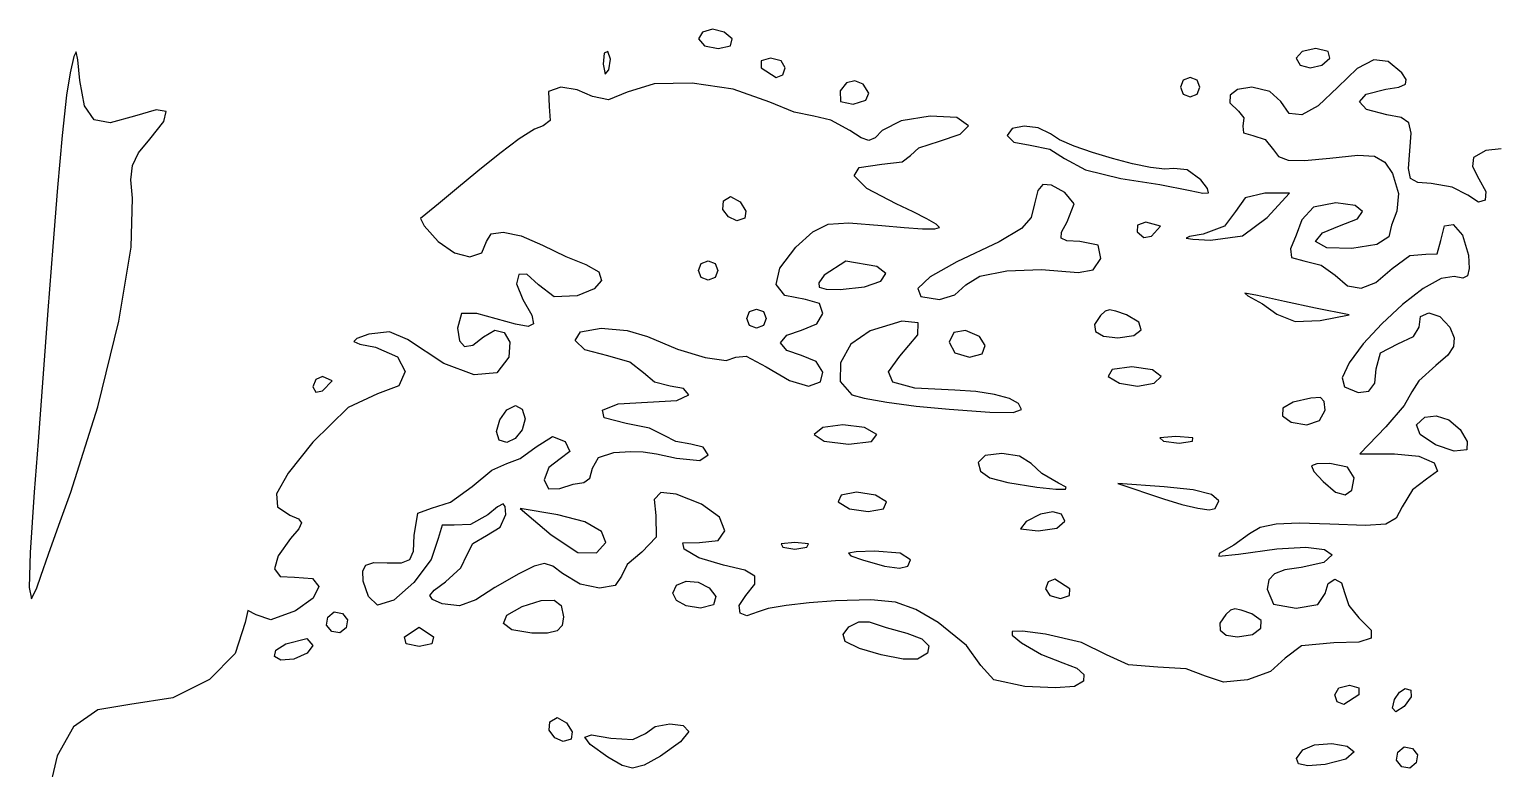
# Model space of a CAD drawing. Extents: x 0 to 5.9, y 0 to 4.72.
# Drawn here: x 2.23 to 4.34, y 3.283 to 4.347 of the extents above; entities that cross this region are included whole.
import ezdxf

# ---------------------------------------------------------------- set-up
doc = ezdxf.new("R2010")
doc.units = 0
doc.layers.get('0').update_dxf_attribs({"linetype": 'CONTINUOUS'})

msp = doc.modelspace()

# ---------------------------------------------------------------- linework, layer by layer
at = {"color": 0}
for p, q in [((3.2146, 4.3472), (3.2003, 4.3431)), ((3.2312, 4.3431), (3.2146, 4.3472)), ((3.2003, 4.3431), (3.1944, 4.3333)), ((3.1944, 4.3333), (3.2029, 4.3236)), ((3.2431, 4.3333), (3.2312, 4.3431)), ((3.2403, 4.3236), (3.2431, 4.3333)), ((2.2945, 4.308), (2.2889, 4.2847)), ((2.2979, 4.3146), (2.2945, 4.308)), ((2.3003, 4.3035), (2.2979, 4.3146)), ((3.0585, 4.3131), (3.057, 4.2972)), ((3.0639, 4.3153), (3.0585, 4.3131)), ((3.0676, 4.304), (3.0639, 4.3153)), ((3.2029, 4.3236), (3.2229, 4.3194)), ((3.2229, 4.3194), (3.2403, 4.3236)), ((3.2979, 4.3056), (3.2848, 4.3017)), ((3.3134, 4.3017), (3.2979, 4.3056)), ((4.064, 4.3153), (4.0556, 4.3056)), ((4.0556, 4.3056), (4.0614, 4.2958)), ((4.084, 4.3194), (4.064, 4.3153)), ((4.1015, 4.3153), (4.084, 4.3194)), ((4.0923, 4.2958), (4.1042, 4.3056)), ((4.1042, 4.3056), (4.1015, 4.3153)), ((2.2889, 4.2847), (2.2839, 4.2522)), ((2.3031, 4.2736), (2.3003, 4.3035)), ((3.057, 4.2972), (3.0598, 4.2826)), ((3.0598, 4.2826), (3.0653, 4.2889)), ((3.0653, 4.2889), (3.0676, 4.304)), ((3.2848, 4.3017), (3.2847, 4.2917)), ((3.2847, 4.2917), (3.3063, 4.2778)), ((3.3194, 4.2917), (3.3134, 4.3017)), ((3.3158, 4.2816), (3.3194, 4.2917)), ((4.0614, 4.2958), (4.0757, 4.2917)), ((4.0757, 4.2917), (4.0923, 4.2958)), ((4.1435, 4.2908), (4.1156, 4.2639)), ((4.1673, 4.3031), (4.1435, 4.2908)), ((4.1882, 4.3009), (4.1673, 4.3031)), ((4.2076, 4.2847), (4.1882, 4.3009)), ((4.214, 4.2748), (4.2076, 4.2847)), ((2.3097, 4.2368), (2.3031, 4.2736)), ((2.9958, 4.2639), (2.9781, 4.2578)), ((3.0196, 4.2601), (2.9958, 4.2639)), ((3.1304, 4.2688), (3.0917, 4.2567)), ((3.1851, 4.2699), (3.1304, 4.2688)), ((3.2444, 4.2608), (3.1851, 4.2699)), ((3.3063, 4.2778), (3.3158, 4.2816)), ((3.4074, 4.27), (3.3984, 4.2584)), ((3.4196, 4.2732), (3.4074, 4.27)), ((3.4316, 4.2683), (3.4196, 4.2732)), ((3.44, 4.2555), (3.4316, 4.2683)), ((3.8927, 4.274), (3.8889, 4.2639)), ((3.8889, 4.2639), (3.8927, 4.2538)), ((3.9028, 4.2778), (3.8927, 4.274)), ((3.9128, 4.274), (3.9028, 4.2778)), ((3.9167, 4.2639), (3.9128, 4.274)), ((3.9128, 4.2538), (3.9167, 4.2639)), ((3.9916, 4.2639), (3.9711, 4.2607)), ((4.0175, 4.2577), (3.9916, 4.2639)), ((4.1156, 4.2639), (4.0873, 4.2368)), ((4.1847, 4.2609), (4.2036, 4.2639)), ((4.2036, 4.2639), (4.2131, 4.2682)), ((4.2131, 4.2682), (4.214, 4.2748)), ((2.2839, 4.2522), (2.2775, 4.1943)), ((2.9781, 4.2578), (2.9792, 4.2361)), ((3.0417, 4.2507), (3.0196, 4.2601)), ((3.0646, 4.2456), (3.0417, 4.2507)), ((3.0917, 4.2567), (3.0646, 4.2456)), ((3.2972, 4.2424), (3.2444, 4.2608)), ((3.3324, 4.2281), (3.2972, 4.2424)), ((3.3984, 4.2584), (3.3991, 4.2433)), ((3.3991, 4.2433), (3.4174, 4.2396)), ((3.4174, 4.2396), (3.4353, 4.2451)), ((3.4353, 4.2451), (3.44, 4.2555)), ((3.8927, 4.2538), (3.9028, 4.25)), ((3.9028, 4.25), (3.9128, 4.2538)), ((3.9602, 4.2524), (3.9601, 4.2413)), ((3.9601, 4.2413), (3.9722, 4.2294)), ((3.9711, 4.2607), (3.9602, 4.2524)), ((4.0332, 4.2431), (4.0175, 4.2577)), ((4.0456, 4.2262), (4.0332, 4.2431)), ((4.147, 4.2426), (4.1562, 4.2536)), ((4.157, 4.2316), (4.147, 4.2426)), ((4.1562, 4.2536), (4.1847, 4.2609)), ((2.3235, 4.217), (2.3097, 4.2368)), ((2.3819, 4.2222), (2.3468, 4.2126)), ((2.4131, 4.2314), (2.3819, 4.2222)), ((2.4272, 4.2287), (2.4131, 4.2314)), ((2.4241, 4.2144), (2.4272, 4.2287)), ((2.9792, 4.2361), (2.9806, 4.216)), ((3.3604, 4.2222), (3.3324, 4.2281)), ((3.3851, 4.2163), (3.3604, 4.2222)), ((3.5284, 4.2222), (3.4866, 4.2156)), ((3.5666, 4.2201), (3.5284, 4.2222)), ((3.5833, 4.2083), (3.5666, 4.2201)), ((3.9722, 4.2294), (3.9802, 4.2196)), ((4.0639, 4.2242), (4.0456, 4.2262)), ((4.0873, 4.2368), (4.0639, 4.2242)), ((4.1861, 4.224), (4.157, 4.2316)), ((4.207, 4.2202), (4.1861, 4.224)), ((4.2179, 4.2127), (4.207, 4.2202)), ((2.3468, 4.2126), (2.3235, 4.217)), ((2.4036, 4.1889), (2.4241, 4.2144)), ((2.9582, 4.2032), (2.9362, 4.1893)), ((2.9708, 4.2083), (2.9582, 4.2032)), ((2.9806, 4.216), (2.9708, 4.2083)), ((3.4125, 4.2014), (3.3851, 4.2163)), ((3.4287, 4.1908), (3.4125, 4.2014)), ((3.4589, 4.2014), (3.4488, 4.1908)), ((3.4866, 4.2156), (3.4589, 4.2014)), ((3.5713, 4.1961), (3.5833, 4.2083)), ((3.6461, 4.2042), (3.6389, 4.1944)), ((3.6634, 4.2079), (3.6461, 4.2042)), ((3.684, 4.2054), (3.6634, 4.2079)), ((3.7014, 4.1965), (3.684, 4.2054)), ((3.9802, 4.2196), (3.9785, 4.2076)), ((3.9785, 4.2076), (3.9794, 4.1983)), ((4.2214, 4.1979), (4.2179, 4.2127)), ((2.2775, 4.1943), (2.2706, 4.1192)), ((2.3877, 4.1695), (2.4036, 4.1889)), ((2.9362, 4.1893), (2.908, 4.1685)), ((3.4397, 4.1873), (3.4287, 4.1908)), ((3.4488, 4.1908), (3.4397, 4.1873)), ((3.5119, 4.1766), (3.5417, 4.1861)), ((3.5417, 4.1861), (3.5713, 4.1961)), ((3.6389, 4.1944), (3.6488, 4.1847)), ((3.6488, 4.1847), (3.6722, 4.1806)), ((3.6722, 4.1806), (3.7004, 4.1748)), ((3.7145, 4.1883), (3.7014, 4.1965)), ((3.7356, 4.1791), (3.7145, 4.1883)), ((3.7619, 4.1699), (3.7356, 4.1791)), ((3.9794, 4.1983), (3.9931, 4.1944)), ((3.9931, 4.1944), (4.011, 4.1884)), ((4.011, 4.1884), (4.0229, 4.1736)), ((4.2195, 4.1722), (4.2214, 4.1979)), ((2.3789, 4.1512), (2.3877, 4.1695)), ((2.908, 4.1685), (2.8764, 4.1431)), ((3.488, 4.1564), (3.5, 4.1653)), ((3.5, 4.1653), (3.5119, 4.1766)), ((3.7004, 4.1748), (3.7215, 4.1611)), ((3.7215, 4.1611), (3.7519, 4.1448)), ((3.7908, 4.1611), (3.7619, 4.1699)), ((3.8196, 4.1537), (3.7908, 4.1611)), ((4.0229, 4.1736), (4.0299, 4.1639)), ((4.0299, 4.1639), (4.0439, 4.1589)), ((4.0439, 4.1589), (4.0677, 4.1584)), ((4.0677, 4.1584), (4.1042, 4.1618)), ((4.1042, 4.1618), (4.1443, 4.1658)), ((4.1443, 4.1658), (4.1686, 4.1644)), ((4.1686, 4.1644), (4.1833, 4.1561)), ((4.2174, 4.1467), (4.2195, 4.1722)), ((4.3111, 4.1625), (4.3095, 4.1495)), ((4.3287, 4.1725), (4.3111, 4.1625)), ((4.3508, 4.1752), (4.3287, 4.1725)), ((2.3763, 4.1305), (2.3789, 4.1512)), ((2.8764, 4.1431), (2.8457, 4.1175)), ((3.4189, 4.1362), (3.4259, 4.1484)), ((3.4369, 4.1181), (3.4189, 4.1362)), ((3.4259, 4.1484), (3.4583, 4.1528)), ((3.4583, 4.1528), (3.488, 4.1564)), ((3.7519, 4.1448), (3.8028, 4.1326)), ((3.8457, 4.1484), (3.8196, 4.1537)), ((3.8664, 4.1458), (3.8457, 4.1484)), ((3.8792, 4.1467), (3.8664, 4.1458)), ((3.8986, 4.1449), (3.8792, 4.1467)), ((3.9181, 4.1305), (3.8986, 4.1449)), ((4.1833, 4.1561), (4.1944, 4.1396)), ((4.1944, 4.1396), (4.203, 4.1109)), ((4.2204, 4.1325), (4.2174, 4.1467)), ((4.3095, 4.1495), (4.3187, 4.1319)), ((2.2706, 4.1192), (2.2639, 4.0347)), ((2.3789, 4.1042), (2.3763, 4.1305)), ((2.8457, 4.1175), (2.8199, 4.0961)), ((3.4792, 4.0957), (3.4369, 4.1181)), ((3.6832, 4.1152), (3.6787, 4.0958)), ((3.6907, 4.1239), (3.6832, 4.1152)), ((3.703, 4.1226), (3.6907, 4.1239)), ((3.7222, 4.112), (3.703, 4.1226)), ((3.8028, 4.1326), (3.8591, 4.1239)), ((3.8591, 4.1239), (3.9028, 4.1153)), ((3.9028, 4.1153), (3.9211, 4.1114)), ((3.9277, 4.1179), (3.9181, 4.1305)), ((3.9291, 4.1119), (3.9277, 4.1179)), ((4.2306, 4.1264), (4.2204, 4.1325)), ((4.25, 4.125), (4.2306, 4.1264)), ((4.2803, 4.1201), (4.25, 4.125)), ((4.3028, 4.1083), (4.2803, 4.1201)), ((4.3187, 4.1319), (4.3288, 4.1138)), ((2.3771, 4.0333), (2.3789, 4.1042)), ((2.8199, 4.0961), (2.8017, 4.0812)), ((3.2293, 4.0879), (3.2303, 4.1)), ((3.2303, 4.1), (3.2406, 4.1063)), ((3.2406, 4.1063), (3.2542, 4.0986)), ((3.2542, 4.0986), (3.2624, 4.0854)), ((3.5036, 4.0844), (3.4792, 4.0957)), ((3.6787, 4.0958), (3.6737, 4.076)), ((3.7358, 4.0958), (3.7222, 4.112)), ((3.7257, 4.0701), (3.7358, 4.0958)), ((3.9211, 4.1114), (3.9291, 4.1119)), ((3.9821, 4.1045), (3.968, 4.0847)), ((4.0104, 4.1111), (3.9821, 4.1045)), ((4.0458, 4.1111), (4.0104, 4.1111)), ((4.0139, 4.0764), (4.0458, 4.1111)), ((4.1125, 4.0972), (4.0803, 4.0911)), ((4.1404, 4.0937), (4.1125, 4.0972)), ((4.151, 4.0851), (4.1404, 4.0937)), ((4.203, 4.1109), (4.2007, 4.0854)), ((4.3184, 4.0983), (4.3028, 4.1083)), ((4.3279, 4.1014), (4.3184, 4.0983)), ((4.3288, 4.1138), (4.3279, 4.1014)), ((2.8017, 4.0812), (2.7937, 4.075)), ((2.7937, 4.075), (2.7993, 4.064)), ((3.2374, 4.0771), (3.2293, 4.0879)), ((3.2496, 4.0716), (3.2374, 4.0771)), ((3.2611, 4.0751), (3.2496, 4.0716)), ((3.2624, 4.0854), (3.2611, 4.0751)), ((3.5234, 4.0743), (3.5036, 4.0844)), ((3.5368, 4.0664), (3.5234, 4.0743)), ((3.6737, 4.076), (3.6598, 4.0603)), ((3.968, 4.0847), (3.9521, 4.0639)), ((3.978, 4.0498), (4.0139, 4.0764)), ((4.0639, 4.0729), (4.0556, 4.0506)), ((4.0803, 4.0911), (4.0639, 4.0729)), ((4.1181, 4.0642), (4.1437, 4.0743)), ((4.1437, 4.0743), (4.151, 4.0851)), ((4.2007, 4.0854), (4.193, 4.0652)), ((2.7993, 4.064), (2.8194, 4.0417)), ((2.8889, 4.0417), (2.8954, 4.0525)), ((2.8954, 4.0525), (2.913, 4.0552)), ((2.913, 4.0552), (2.9387, 4.0498)), ((3.3348, 4.0333), (3.3591, 4.0556)), ((3.3591, 4.0556), (3.3812, 4.0665)), ((3.3812, 4.0665), (3.411, 4.0687)), ((3.411, 4.0687), (3.4583, 4.0646)), ((3.4583, 4.0646), (3.4907, 4.0616)), ((3.4907, 4.0616), (3.5171, 4.0601)), ((3.5171, 4.0601), (3.535, 4.0601)), ((3.535, 4.0601), (3.5417, 4.0618)), ((3.5417, 4.0618), (3.5368, 4.0664)), ((3.6598, 4.0603), (3.6274, 4.0414)), ((3.7168, 4.0463), (3.7174, 4.0549)), ((3.7174, 4.0549), (3.7257, 4.0701)), ((3.8268, 4.0653), (3.8264, 4.0556)), ((3.8264, 4.0556), (3.8358, 4.0476)), ((3.8389, 4.0694), (3.8268, 4.0653)), ((3.8599, 4.0639), (3.8389, 4.0694)), ((3.8472, 4.0493), (3.8599, 4.0639)), ((3.9216, 4.0521), (3.902, 4.0487)), ((3.9521, 4.0639), (3.9216, 4.0521)), ((4.0833, 4.0417), (4.0934, 4.054)), ((4.0934, 4.054), (4.1181, 4.0642)), ((4.193, 4.0652), (4.1891, 4.0486)), ((4.2639, 4.0431), (4.2693, 4.0644)), ((4.2693, 4.0644), (4.2817, 4.066)), ((4.2817, 4.066), (4.2951, 4.0509)), ((2.2639, 4.0347), (2.257, 3.9421)), ((2.3592, 3.927), (2.3771, 4.0333)), ((2.8194, 4.0417), (2.8426, 4.0253)), ((2.8821, 4.0253), (2.8889, 4.0417)), ((2.9387, 4.0498), (2.9695, 4.0365)), ((2.9695, 4.0365), (3.0033, 4.0201)), ((3.3114, 4.0033), (3.3348, 4.0333)), ((3.6274, 4.0414), (3.5667, 4.0124)), ((3.7252, 4.0425), (3.7168, 4.0463)), ((3.7438, 4.0417), (3.7252, 4.0425)), ((3.7702, 4.0363), (3.7438, 4.0417)), ((3.7743, 4.0174), (3.7702, 4.0363)), ((3.8358, 4.0476), (3.8472, 4.0493)), ((3.902, 4.0487), (3.8969, 4.0466)), ((3.8969, 4.0466), (3.9066, 4.0451)), ((3.9066, 4.0451), (3.932, 4.0437)), ((3.932, 4.0437), (3.978, 4.0498)), ((4.0556, 4.0506), (4.0472, 4.0312)), ((4.0472, 4.0312), (4.0488, 4.0187)), ((4.0996, 4.0327), (4.0833, 4.0417)), ((4.1356, 4.0316), (4.0996, 4.0327)), ((4.1719, 4.0374), (4.1356, 4.0316)), ((4.1891, 4.0486), (4.1719, 4.0374)), ((4.2587, 4.0239), (4.2639, 4.0431)), ((4.2951, 4.0509), (4.3037, 4.0222)), ((2.8426, 4.0253), (2.8651, 4.0198)), ((2.8651, 4.0198), (2.8821, 4.0253)), ((3.0033, 4.0201), (3.032, 4.0086)), ((3.1944, 4), (3.1982, 4.0101)), ((3.1982, 4.0101), (3.2083, 4.0139)), ((3.2083, 4.0139), (3.2184, 4.0101)), ((3.2184, 4.0101), (3.2222, 4)), ((3.4068, 4.0133), (3.3753, 3.9931)), ((3.4514, 4.0057), (3.4068, 4.0133)), ((3.5667, 4.0124), (3.528, 3.991)), ((3.7631, 4.0009), (3.7743, 4.0174)), ((4.0488, 4.0187), (4.0667, 4.0139)), ((4.0667, 4.0139), (4.0913, 4.0078)), ((4.1937, 4.0028), (4.2192, 4.0213)), ((4.2192, 4.0213), (4.2424, 4.0236)), ((4.2424, 4.0236), (4.2587, 4.0239)), ((4.3037, 4.0222), (4.305, 4.003)), ((2.9354, 3.994), (2.9322, 3.9809)), ((2.947, 3.9946), (2.9354, 3.994)), ((2.9636, 3.9792), (2.947, 3.9946)), ((3.032, 4.0086), (3.0508, 3.9981)), ((3.0508, 3.9981), (3.0546, 3.9856)), ((3.1982, 3.99), (3.1944, 4)), ((3.2083, 3.9861), (3.1982, 3.99)), ((3.2184, 3.99), (3.2083, 3.9861)), ((3.2222, 4), (3.2184, 3.99)), ((3.3061, 3.9796), (3.3114, 4.0033)), ((3.3753, 3.9931), (3.3679, 3.9823)), ((3.4642, 3.9954), (3.4514, 4.0057)), ((3.4569, 3.9846), (3.4642, 3.9954)), ((3.528, 3.991), (3.5105, 3.9739)), ((3.5797, 3.9792), (3.5997, 3.9916)), ((3.5997, 3.9916), (3.6386, 3.9993)), ((3.6386, 3.9993), (3.6885, 4.0015)), ((3.6885, 4.0015), (3.7416, 3.9972)), ((3.7416, 3.9972), (3.7631, 4.0009)), ((4.0913, 4.0078), (4.1116, 3.9931)), ((4.1116, 3.9931), (4.1296, 3.9779)), ((4.1705, 3.9827), (4.1937, 4.0028)), ((4.2645, 3.9884), (4.2385, 3.974)), ((4.2833, 3.9911), (4.2645, 3.9884)), ((4.2957, 3.9888), (4.2833, 3.9911)), ((4.3026, 3.9923), (4.2957, 3.9888)), ((4.305, 4.003), (4.3026, 3.9923)), ((2.9322, 3.9809), (2.9413, 3.9583)), ((2.9862, 3.9618), (2.9636, 3.9792)), ((3.0439, 3.9733), (3.0194, 3.9634)), ((3.0546, 3.9856), (3.0439, 3.9733)), ((3.3186, 3.964), (3.3061, 3.9796)), ((3.3679, 3.9823), (3.3684, 3.976)), ((3.3684, 3.976), (3.3782, 3.9731)), ((3.3782, 3.9731), (3.3986, 3.9725)), ((3.3986, 3.9725), (3.4337, 3.9762)), ((3.4337, 3.9762), (3.4569, 3.9846)), ((3.5105, 3.9739), (3.5148, 3.9625)), ((3.5636, 3.9647), (3.5797, 3.9792)), ((4, 3.9639), (3.9814, 3.9672)), ((3.9814, 3.9672), (3.9861, 3.9632)), ((4.1296, 3.9779), (4.1491, 3.9743)), ((4.1491, 3.9743), (4.1705, 3.9827)), ((4.2385, 3.974), (4.2088, 3.9511)), ((2.9413, 3.9583), (2.954, 3.9356)), ((3.0194, 3.9634), (2.9862, 3.9618)), ((3.3486, 3.9583), (3.3186, 3.964)), ((3.3685, 3.9522), (3.3486, 3.9583)), ((3.3736, 3.9382), (3.3685, 3.9522)), ((3.5148, 3.9625), (3.5417, 3.9583)), ((3.5417, 3.9583), (3.5636, 3.9647)), ((3.9861, 3.9632), (4.0069, 3.9517)), ((4.0388, 3.9552), (4, 3.9639)), ((4.0069, 3.9517), (4.0278, 3.9368)), ((4.0833, 3.9459), (4.0388, 3.9552)), ((4.1319, 3.9361), (4.0833, 3.9459)), ((4.2088, 3.9511), (4.1788, 3.9233)), ((2.257, 3.9421), (2.2498, 3.8447)), ((2.3288, 3.8035), (2.3592, 3.927)), ((2.8531, 3.938), (2.8472, 3.9167)), ((2.875, 3.9382), (2.8531, 3.938)), ((2.9028, 3.9305), (2.875, 3.9382)), ((2.9306, 3.9226), (2.9028, 3.9305)), ((2.954, 3.9356), (2.9567, 3.923)), ((3.2639, 3.9306), (3.2677, 3.9407)), ((3.2677, 3.9205), (3.2639, 3.9306)), ((3.2677, 3.9407), (3.2778, 3.9444)), ((3.2778, 3.9444), (3.2878, 3.9407)), ((3.2878, 3.9407), (3.2917, 3.9306)), ((3.2917, 3.9306), (3.2878, 3.9205)), ((3.3649, 3.9232), (3.3736, 3.9382)), ((3.4874, 3.9269), (3.4417, 3.9131)), ((3.5109, 3.9244), (3.4874, 3.9269)), ((3.7736, 3.9351), (3.7648, 3.9223)), ((3.7804, 3.9412), (3.7736, 3.9351)), ((3.7866, 3.9433), (3.7804, 3.9412)), ((3.7956, 3.9415), (3.7866, 3.9433)), ((3.8111, 3.9359), (3.7956, 3.9415)), ((3.8289, 3.9253), (3.8111, 3.9359)), ((3.8322, 3.9146), (3.8289, 3.9253)), ((4.0278, 3.9368), (4.0543, 3.9265)), ((4.0543, 3.9265), (4.0903, 3.9278)), ((4.0903, 3.9278), (4.1319, 3.9361)), ((4.2327, 3.9181), (4.2349, 3.9337)), ((4.2349, 3.9337), (4.2468, 3.9389)), ((4.2468, 3.9389), (4.2627, 3.9337)), ((4.2627, 3.9337), (4.2767, 3.9181)), ((2.7195, 3.9083), (2.7023, 3.9019)), ((2.7492, 3.9118), (2.7195, 3.9083)), ((2.775, 3.9007), (2.7492, 3.9118)), ((2.8472, 3.9167), (2.8498, 3.8986)), ((2.8692, 3.8922), (2.8847, 3.9042)), ((2.8847, 3.9042), (2.901, 3.9138)), ((2.901, 3.9138), (2.9146, 3.9105)), ((2.9146, 3.9105), (2.9223, 3.8968)), ((2.949, 3.9191), (2.9306, 3.9226)), ((2.9567, 3.923), (2.949, 3.9191)), ((3.0169, 3.8993), (3.0243, 3.9114)), ((3.0243, 3.9114), (3.0541, 3.9167)), ((3.0541, 3.9167), (3.0915, 3.9133)), ((3.0915, 3.9133), (3.1208, 3.9051)), ((3.1208, 3.9051), (3.1641, 3.8868)), ((3.2778, 3.9167), (3.2677, 3.9205)), ((3.2878, 3.9205), (3.2778, 3.9167)), ((3.3125, 3.8958), (3.3215, 3.9069)), ((3.3215, 3.9069), (3.343, 3.9141)), ((3.343, 3.9141), (3.3649, 3.9232)), ((3.4417, 3.9131), (3.414, 3.8937)), ((3.4847, 3.8764), (3.5105, 3.9071)), ((3.5105, 3.9071), (3.5109, 3.9244)), ((3.5621, 3.9108), (3.5556, 3.8965)), ((3.5791, 3.9135), (3.5621, 3.9108)), ((3.5994, 3.9047), (3.5791, 3.9135)), ((3.6076, 3.8918), (3.5994, 3.9047)), ((3.7648, 3.9223), (3.7664, 3.912)), ((3.7664, 3.912), (3.7779, 3.9053)), ((3.7779, 3.9053), (3.7986, 3.9028)), ((3.7986, 3.9028), (3.8217, 3.9061)), ((3.8217, 3.9061), (3.8322, 3.9146)), ((4.1788, 3.9233), (4.1519, 3.8941)), ((4.2021, 3.8944), (4.2248, 3.9049)), ((4.2248, 3.9049), (4.2327, 3.9181)), ((4.2767, 3.9181), (4.283, 3.9029)), ((2.7023, 3.9019), (2.6976, 3.8977)), ((2.6976, 3.8977), (2.7063, 3.894)), ((2.7063, 3.894), (2.7292, 3.8894)), ((2.7292, 3.8894), (2.7607, 3.8754)), ((2.8273, 3.8658), (2.775, 3.9007)), ((2.8498, 3.8986), (2.8574, 3.8904)), ((2.8574, 3.8904), (2.8692, 3.8922)), ((2.9223, 3.8968), (2.9211, 3.875)), ((3.0305, 3.8859), (3.0169, 3.8993)), ((3.0639, 3.8769), (3.0305, 3.8859)), ((3.1641, 3.8868), (3.2041, 3.8746)), ((3.3215, 3.8848), (3.3125, 3.8958)), ((3.343, 3.8776), (3.3215, 3.8848)), ((3.414, 3.8937), (3.3989, 3.867)), ((3.5556, 3.8965), (3.5639, 3.8812)), ((3.603, 3.8801), (3.6076, 3.8918)), ((4.1519, 3.8941), (4.1317, 3.8669)), ((4.1769, 3.8815), (4.2021, 3.8944)), ((4.2824, 3.8905), (4.2741, 3.8781)), ((4.283, 3.9029), (4.2824, 3.8905)), ((2.7607, 3.8754), (2.7719, 3.8543)), ((2.8713, 3.8495), (2.8273, 3.8658)), ((2.9211, 3.875), (2.9038, 3.8524)), ((3.0956, 3.8679), (3.0639, 3.8769)), ((3.1153, 3.8527), (3.0956, 3.8679)), ((3.2041, 3.8746), (3.2344, 3.8702)), ((3.2344, 3.8702), (3.2481, 3.875)), ((3.2481, 3.875), (3.263, 3.8765)), ((3.263, 3.8765), (3.2917, 3.8611)), ((3.3639, 3.8687), (3.343, 3.8776)), ((3.3735, 3.8536), (3.3639, 3.8687)), ((3.3989, 3.867), (3.3986, 3.8402)), ((3.4679, 3.8542), (3.4847, 3.8764)), ((3.5639, 3.8812), (3.5848, 3.875)), ((3.5848, 3.875), (3.603, 3.8801)), ((4.1317, 3.8669), (4.1216, 3.8452)), ((4.1707, 3.8584), (4.1769, 3.8815)), ((4.2569, 3.8632), (4.2323, 3.8408)), ((4.2741, 3.8781), (4.2569, 3.8632)), ((2.2498, 3.8447), (2.2429, 3.7538)), ((2.6429, 3.8431), (2.6389, 3.8326)), ((2.6528, 3.8472), (2.6429, 3.8431)), ((2.6667, 3.841), (2.6528, 3.8472)), ((2.6528, 3.8264), (2.6667, 3.841)), ((2.7719, 3.8543), (2.7624, 3.8339)), ((2.9038, 3.8524), (2.8713, 3.8495)), ((3.131, 3.839), (3.1153, 3.8527)), ((3.2917, 3.8611), (3.3255, 3.8417)), ((3.3255, 3.8417), (3.3527, 3.8333)), ((3.3703, 3.8396), (3.3735, 3.8536)), ((3.3986, 3.8402), (3.4152, 3.821)), ((3.4744, 3.8393), (3.4679, 3.8542)), ((3.7905, 3.8573), (3.7847, 3.8472)), ((3.7847, 3.8472), (3.8008, 3.8375)), ((3.8187, 3.8611), (3.7905, 3.8573)), ((3.8487, 3.8571), (3.8187, 3.8611)), ((3.8611, 3.8472), (3.8487, 3.8571)), ((3.8509, 3.8375), (3.8611, 3.8472)), ((4.1216, 3.8452), (4.125, 3.8324)), ((4.1691, 3.8376), (4.1707, 3.8584)), ((4.2323, 3.8408), (4.2222, 3.825)), ((2.6389, 3.8326), (2.6429, 3.8247)), ((2.6429, 3.8247), (2.6528, 3.8264)), ((2.7319, 3.8223), (2.6898, 3.8027)), ((2.7624, 3.8339), (2.7319, 3.8223)), ((3.1535, 3.8333), (3.131, 3.839)), ((3.1727, 3.8298), (3.1535, 3.8333)), ((3.1632, 3.8126), (3.1806, 3.8209)), ((3.1806, 3.8209), (3.1727, 3.8298)), ((3.3527, 3.8333), (3.3703, 3.8396)), ((3.4152, 3.821), (3.4332, 3.8159)), ((3.5059, 3.8307), (3.4744, 3.8393)), ((3.5639, 3.8274), (3.5059, 3.8307)), ((3.5938, 3.8256), (3.5639, 3.8274)), ((3.6211, 3.8214), (3.5938, 3.8256)), ((3.6427, 3.8154), (3.6211, 3.8214)), ((3.8008, 3.8375), (3.8271, 3.8333)), ((3.8271, 3.8333), (3.8509, 3.8375)), ((4.125, 3.8324), (4.145, 3.824)), ((4.145, 3.824), (4.16, 3.826)), ((4.16, 3.826), (4.1691, 3.8376)), ((4.2222, 3.825), (4.211, 3.8056)), ((2.2898, 3.6806), (2.3288, 3.8035)), ((2.6898, 3.8027), (2.6386, 3.7528)), ((2.9083, 3.7848), (2.9182, 3.7994)), ((2.9182, 3.7994), (2.9306, 3.8056)), ((2.9306, 3.8056), (2.9404, 3.8)), ((2.9404, 3.8), (2.9444, 3.7861)), ((3.0562, 3.7986), (3.0784, 3.8077)), ((3.0586, 3.7877), (3.0562, 3.7986)), ((3.0784, 3.8077), (3.1208, 3.8105)), ((3.1208, 3.8105), (3.1632, 3.8126)), ((3.4332, 3.8159), (3.4656, 3.8102)), ((3.4656, 3.8102), (3.5078, 3.8047)), ((3.5078, 3.8047), (3.5556, 3.8)), ((3.5556, 3.8), (3.6143, 3.7959)), ((3.6555, 3.8083), (3.6427, 3.8154)), ((3.6476, 3.7956), (3.6598, 3.7996)), ((3.6598, 3.7996), (3.6555, 3.8083)), ((4.0362, 3.8016), (4.0359, 3.7908)), ((4.0514, 3.8101), (4.0362, 3.8016)), ((4.0767, 3.8163), (4.0514, 3.8101)), ((4.0904, 3.817), (4.0767, 3.8163)), ((4.0892, 3.7841), (4.0972, 3.7986)), ((4.0961, 3.8114), (4.0904, 3.817)), ((4.0972, 3.7986), (4.0961, 3.8114)), ((4.211, 3.8056), (4.1847, 3.775)), ((2.9035, 3.7682), (2.9083, 3.7848)), ((2.9444, 3.7861), (2.9403, 3.7703)), ((3.0903, 3.7796), (3.0586, 3.7877)), ((3.1237, 3.7727), (3.0903, 3.7796)), ((3.4021, 3.7778), (3.3733, 3.7737)), ((3.4334, 3.7737), (3.4021, 3.7778)), ((3.6143, 3.7959), (3.6476, 3.7956)), ((4.0359, 3.7908), (4.0482, 3.7817)), ((4.0482, 3.7817), (4.0709, 3.7778)), ((4.0709, 3.7778), (4.0892, 3.7841)), ((4.2287, 3.7778), (4.2409, 3.7885)), ((4.2342, 3.7638), (4.2287, 3.7778)), ((4.2409, 3.7885), (4.2574, 3.7907)), ((4.2574, 3.7907), (4.2753, 3.7847)), ((4.2753, 3.7847), (4.2919, 3.7708)), ((2.907, 3.7555), (2.9035, 3.7682)), ((2.9303, 3.7579), (2.918, 3.7521)), ((2.9403, 3.7703), (2.9303, 3.7579)), ((2.9604, 3.7458), (2.984, 3.7609)), ((2.984, 3.7609), (3.0021, 3.7535)), ((3.1451, 3.7625), (3.1237, 3.7727)), ((3.1617, 3.7536), (3.1451, 3.7625)), ((3.3733, 3.7737), (3.3611, 3.7639)), ((3.3611, 3.7639), (3.3753, 3.754)), ((3.4514, 3.7639), (3.4334, 3.7737)), ((3.4437, 3.7539), (3.4514, 3.7639)), ((3.8819, 3.7611), (3.8592, 3.7591)), ((3.8592, 3.7591), (3.8646, 3.7542)), ((3.9066, 3.7591), (3.8819, 3.7611)), ((3.9062, 3.7542), (3.9066, 3.7591)), ((4.1847, 3.775), (4.1472, 3.7361)), ((4.2565, 3.749), (4.2342, 3.7638)), ((4.2919, 3.7708), (4.3019, 3.7538)), ((2.2429, 3.7538), (2.2374, 3.6806)), ((2.6386, 3.7528), (2.603, 3.7083)), ((2.918, 3.7521), (2.907, 3.7555)), ((2.9374, 3.7293), (2.9604, 3.7458)), ((3.0092, 3.7391), (2.9951, 3.7285)), ((3.0021, 3.7535), (3.0092, 3.7391)), ((3.0501, 3.7308), (3.0722, 3.7378)), ((3.0722, 3.7378), (3.0971, 3.7391)), ((3.0971, 3.7391), (3.1147, 3.7387)), ((3.1147, 3.7387), (3.1337, 3.7357)), ((3.1337, 3.7357), (3.1625, 3.7295)), ((3.1833, 3.75), (3.1617, 3.7536)), ((3.201, 3.7456), (3.1833, 3.75)), ((3.2083, 3.7347), (3.201, 3.7456)), ((3.3753, 3.754), (3.4104, 3.75)), ((3.4104, 3.75), (3.4437, 3.7539)), ((3.6313, 3.7364), (3.6076, 3.7335)), ((3.6571, 3.7326), (3.6313, 3.7364)), ((3.8646, 3.7542), (3.8869, 3.7513)), ((3.8869, 3.7513), (3.9062, 3.7542)), ((4.1472, 3.7361), (4.1972, 3.7361)), ((4.1972, 3.7361), (4.2324, 3.7324)), ((4.283, 3.7396), (4.2565, 3.749)), ((4.3014, 3.7416), (4.283, 3.7396)), ((4.3019, 3.7538), (4.3014, 3.7416)), ((2.8964, 3.7123), (2.9181, 3.7222)), ((2.9181, 3.7222), (2.9374, 3.7293)), ((2.9789, 3.716), (2.9722, 3.6986)), ((2.9951, 3.7285), (2.9789, 3.716)), ((3.0379, 3.7007), (3.0417, 3.7153)), ((3.0417, 3.7153), (3.0501, 3.7308)), ((3.1625, 3.7295), (3.1963, 3.7261)), ((3.1963, 3.7261), (3.2083, 3.7347)), ((3.6076, 3.7335), (3.5972, 3.7236)), ((3.5972, 3.7236), (3.6009, 3.7108)), ((3.6739, 3.7222), (3.6571, 3.7326)), ((3.6892, 3.7076), (3.6739, 3.7222)), ((4.0852, 3.7217), (4.0777, 3.7186)), ((4.0777, 3.7186), (4.0811, 3.7107)), ((4.1042, 3.7222), (4.0852, 3.7217)), ((4.1293, 3.7165), (4.1042, 3.7222)), ((4.1389, 3.7014), (4.1293, 3.7165)), ((4.2324, 3.7324), (4.2542, 3.723)), ((4.2542, 3.723), (4.259, 3.711)), ((2.603, 3.7083), (2.5864, 3.6785)), ((2.8681, 3.6889), (2.8964, 3.7123)), ((2.9722, 3.6986), (2.9781, 3.6855)), ((3.0138, 3.6921), (3.0292, 3.6944)), ((3.0292, 3.6944), (3.0379, 3.7007)), ((3.6009, 3.7108), (3.614, 3.7015)), ((3.614, 3.7015), (3.64, 3.6944)), ((3.64, 3.6944), (3.682, 3.6881)), ((3.7132, 3.6937), (3.6892, 3.7076)), ((3.7242, 3.6879), (3.7132, 3.6937)), ((3.8653, 3.6886), (3.7986, 3.693)), ((3.7986, 3.693), (3.8646, 3.6709)), ((4.0811, 3.7107), (4.0944, 3.6959)), ((4.0944, 3.6959), (4.1121, 3.6809)), ((4.1355, 3.6838), (4.1389, 3.7014)), ((4.2431, 3.6993), (4.2231, 3.6839)), ((4.259, 3.711), (4.2431, 3.6993)), ((2.2374, 3.6806), (2.2315, 3.5939)), ((2.2727, 3.6331), (2.2898, 3.6806)), ((2.5864, 3.6785), (2.5877, 3.6596)), ((2.8372, 3.6661), (2.8681, 3.6889)), ((2.9781, 3.6855), (2.9945, 3.6861)), ((2.9945, 3.6861), (3.0138, 3.6921)), ((3.1401, 3.68), (3.1307, 3.67)), ((3.1623, 3.6777), (3.1401, 3.68)), ((3.1986, 3.6633), (3.1623, 3.6777)), ((3.4, 3.6765), (3.3958, 3.6667)), ((3.4222, 3.6806), (3.4, 3.6765)), ((3.4493, 3.6765), (3.4222, 3.6806)), ((3.4653, 3.6667), (3.4493, 3.6765)), ((3.682, 3.6881), (3.7093, 3.6852)), ((3.7093, 3.6852), (3.7231, 3.6851)), ((3.7231, 3.6851), (3.7242, 3.6879)), ((3.9073, 3.6841), (3.8653, 3.6886)), ((3.9334, 3.6774), (3.9073, 3.6841)), ((3.9439, 3.6684), (3.9334, 3.6774)), ((4.1121, 3.6809), (4.1262, 3.6769)), ((4.1262, 3.6769), (4.1355, 3.6838)), ((4.2231, 3.6839), (4.2083, 3.6597)), ((2.5877, 3.6596), (2.6056, 3.6477)), ((2.7847, 3.6181), (2.79, 3.6504)), ((2.79, 3.6504), (2.8097, 3.6577)), ((2.8097, 3.6577), (2.8372, 3.6661)), ((2.9049, 3.6598), (2.8909, 3.6479)), ((2.9127, 3.6639), (2.9049, 3.6598)), ((2.916, 3.6601), (2.9127, 3.6639)), ((2.9167, 3.6486), (2.916, 3.6601)), ((2.9916, 3.6483), (2.9375, 3.657)), ((2.9375, 3.657), (2.9819, 3.6195)), ((3.1307, 3.67), (3.1329, 3.6473)), ((3.2244, 3.6446), (3.1986, 3.6633)), ((3.3958, 3.6667), (3.4118, 3.6568)), ((3.4118, 3.6568), (3.4389, 3.6528)), ((3.4389, 3.6528), (3.4611, 3.6568)), ((3.4611, 3.6568), (3.4653, 3.6667)), ((3.7049, 3.6524), (3.6871, 3.6489)), ((3.7174, 3.649), (3.7049, 3.6524)), ((3.8646, 3.6709), (3.8908, 3.6629)), ((3.8908, 3.6629), (3.9136, 3.6577)), ((3.9136, 3.6577), (3.9304, 3.6555)), ((3.9304, 3.6555), (3.9389, 3.657)), ((3.9389, 3.657), (3.9439, 3.6684)), ((4.2083, 3.6597), (4.1998, 3.6432)), ((2.2579, 3.5914), (2.2727, 3.6331)), ((2.6056, 3.6477), (2.6181, 3.6423)), ((2.6181, 3.6423), (2.6224, 3.6366)), ((2.6224, 3.6366), (2.6185, 3.628)), ((2.8249, 3.6331), (2.8194, 3.6139)), ((2.8423, 3.6334), (2.8249, 3.6331)), ((2.866, 3.6343), (2.8423, 3.6334)), ((2.8909, 3.6479), (2.866, 3.6343)), ((2.8889, 3.6181), (2.9085, 3.6305)), ((2.9085, 3.6305), (2.9167, 3.6486)), ((3.0308, 3.6382), (2.9916, 3.6483)), ((3.0547, 3.624), (3.0308, 3.6382)), ((3.1329, 3.6473), (3.1335, 3.6161)), ((3.2323, 3.6252), (3.2244, 3.6446)), ((3.6667, 3.6386), (3.6584, 3.6279)), ((3.6871, 3.6489), (3.6667, 3.6386)), ((3.7109, 3.6291), (3.7222, 3.6389)), ((3.7222, 3.6389), (3.7174, 3.649)), ((4.0038, 3.6296), (3.9882, 3.6208)), ((4.0269, 3.6347), (4.0038, 3.6296)), ((4.0597, 3.6363), (4.0269, 3.6347)), ((4.1042, 3.6347), (4.0597, 3.6363)), ((4.1553, 3.6325), (4.1042, 3.6347)), ((4.1846, 3.6347), (4.1553, 3.6325)), ((4.1998, 3.6432), (4.1846, 3.6347)), ((2.6065, 3.6139), (2.5885, 3.5892)), ((2.6185, 3.628), (2.6065, 3.6139)), ((2.7835, 3.5958), (2.7847, 3.6181)), ((2.8194, 3.6139), (2.809, 3.5838)), ((2.8693, 3.6067), (2.8889, 3.6181)), ((2.9819, 3.6195), (3.0206, 3.5938)), ((3.0472, 3.5934), (3.061, 3.6083)), ((3.061, 3.6083), (3.0547, 3.624)), ((3.1335, 3.6161), (3.1125, 3.5945)), ((3.172, 3.6078), (3.1959, 3.6084)), ((3.1959, 3.6084), (3.2227, 3.6111)), ((3.2227, 3.6111), (3.2323, 3.6252)), ((3.3333, 3.6084), (3.3137, 3.6063)), ((3.3529, 3.6063), (3.3333, 3.6084)), ((3.6584, 3.6279), (3.684, 3.625)), ((3.684, 3.625), (3.7109, 3.6291)), ((3.9882, 3.6208), (3.9659, 3.6045)), ((2.2315, 3.5939), (2.2301, 3.5433)), ((2.2468, 3.5599), (2.2579, 3.5914)), ((2.5885, 3.5892), (2.5836, 3.5705)), ((2.7784, 3.5837), (2.7835, 3.5958)), ((2.8517, 3.5716), (2.8611, 3.591)), ((2.8611, 3.591), (2.8693, 3.6067)), ((3.0206, 3.5938), (3.0472, 3.5934)), ((3.1125, 3.5945), (3.0916, 3.5768)), ((3.1737, 3.5986), (3.172, 3.6078)), ((3.195, 3.5863), (3.1737, 3.5986)), ((3.3137, 3.6063), (3.316, 3.6014)), ((3.316, 3.6014), (3.3333, 3.5985)), ((3.3333, 3.5985), (3.3507, 3.6014)), ((3.3507, 3.6014), (3.3529, 3.6063)), ((3.4216, 3.5948), (3.4106, 3.5928)), ((3.4106, 3.5928), (3.4139, 3.5892)), ((3.4139, 3.5892), (3.4306, 3.5833)), ((3.4479, 3.5958), (3.4216, 3.5948)), ((3.4849, 3.5928), (3.4479, 3.5958)), ((3.5, 3.5833), (3.4849, 3.5928)), ((3.9444, 3.5923), (3.9442, 3.5884)), ((3.9442, 3.5884), (3.9722, 3.5913)), ((3.9659, 3.6045), (3.9444, 3.5923)), ((3.9722, 3.5913), (4.0279, 3.599)), ((4.0279, 3.599), (4.0696, 3.6013)), ((4.0696, 3.6013), (4.0963, 3.5984)), ((4.1074, 3.5903), (4.0955, 3.5793)), ((4.0963, 3.5984), (4.1074, 3.5903)), ((2.5836, 3.5705), (2.5917, 3.5595)), ((2.7106, 3.5673), (2.7152, 3.5758)), ((2.7111, 3.5528), (2.7106, 3.5673)), ((2.7152, 3.5758), (2.7264, 3.5794)), ((2.7264, 3.5794), (2.7458, 3.5791)), ((2.7458, 3.5791), (2.7666, 3.5789)), ((2.7666, 3.5789), (2.7784, 3.5837)), ((2.809, 3.5838), (2.7844, 3.5506)), ((2.8299, 3.5514), (2.8517, 3.5716)), ((2.9575, 3.5743), (2.9354, 3.5632)), ((2.9724, 3.578), (2.9575, 3.5743)), ((2.9847, 3.5744), (2.9724, 3.578)), ((2.9986, 3.5635), (2.9847, 3.5744)), ((3.0916, 3.5768), (3.0833, 3.5597)), ((3.2306, 3.5758), (3.195, 3.5863)), ((3.2609, 3.5686), (3.2306, 3.5758)), ((3.2754, 3.5599), (3.2609, 3.5686)), ((3.4306, 3.5833), (3.4625, 3.5744)), ((3.4625, 3.5744), (3.484, 3.5713)), ((3.484, 3.5713), (3.4962, 3.5744)), ((3.4962, 3.5744), (3.5, 3.5833)), ((4.0391, 3.569), (4.0241, 3.5633)), ((4.0625, 3.5722), (4.0391, 3.569)), ((4.0955, 3.5793), (4.0625, 3.5722)), ((2.2411, 3.5431), (2.2468, 3.5599)), ((2.5917, 3.5595), (2.6125, 3.5581)), ((2.6125, 3.5581), (2.6384, 3.5566)), ((2.6384, 3.5566), (2.6473, 3.5451)), ((2.6473, 3.5451), (2.6392, 3.5281)), ((2.7188, 3.5304), (2.7111, 3.5528)), ((2.7844, 3.5506), (2.7554, 3.5251)), ((2.8133, 3.5397), (2.8299, 3.5514)), ((2.9354, 3.5632), (2.9008, 3.5433)), ((3.0241, 3.5484), (2.9986, 3.5635)), ((3.0519, 3.5425), (3.0241, 3.5484)), ((3.0742, 3.5462), (3.0519, 3.5425)), ((3.0833, 3.5597), (3.0742, 3.5462)), ((3.1573, 3.5353), (3.1625, 3.5466)), ((3.1625, 3.5466), (3.1764, 3.5526)), ((3.1764, 3.5526), (3.1937, 3.5511)), ((3.1937, 3.5511), (3.2098, 3.5432)), ((3.2625, 3.532), (3.2756, 3.5483)), ((3.2756, 3.5483), (3.2754, 3.5599)), ((3.698, 3.5518), (3.6944, 3.5417)), ((3.7076, 3.5556), (3.698, 3.5518)), ((3.7292, 3.5417), (3.7076, 3.5556)), ((4.0162, 3.5543), (4.0139, 3.541)), ((4.0241, 3.5633), (4.0162, 3.5543)), ((4.0972, 3.5347), (4.1014, 3.5493)), ((4.1014, 3.5493), (4.1111, 3.5556)), ((4.1111, 3.5556), (4.121, 3.55)), ((4.121, 3.55), (4.125, 3.5361)), ((2.2301, 3.5433), (2.2333, 3.5269)), ((2.2333, 3.5269), (2.2411, 3.5431)), ((2.6392, 3.5281), (2.6139, 3.5099)), ((2.7319, 3.5181), (2.7188, 3.5304)), ((2.7554, 3.5251), (2.7319, 3.5181)), ((2.8072, 3.5321), (2.8133, 3.5397)), ((2.8112, 3.5264), (2.8072, 3.5321)), ((2.825, 3.5201), (2.8112, 3.5264)), ((2.8736, 3.5257), (2.8502, 3.5172)), ((2.9008, 3.5433), (2.8736, 3.5257)), ((2.9403, 3.5159), (2.9678, 3.5245)), ((2.9678, 3.5245), (2.9863, 3.525)), ((2.9863, 3.525), (2.9967, 3.5174)), ((3.1628, 3.5247), (3.1573, 3.5353)), ((3.1768, 3.517), (3.1628, 3.5247)), ((3.2098, 3.5432), (3.2195, 3.5305)), ((3.2195, 3.5305), (3.2158, 3.5185)), ((3.253, 3.5174), (3.2625, 3.532)), ((3.3916, 3.5243), (3.354, 3.5216)), ((3.4425, 3.5257), (3.3916, 3.5243)), ((3.4783, 3.5223), (3.4425, 3.5257)), ((3.6944, 3.5417), (3.7005, 3.5317)), ((3.7005, 3.5317), (3.716, 3.5278)), ((3.716, 3.5278), (3.7291, 3.5317)), ((3.7291, 3.5317), (3.7292, 3.5417)), ((4.0139, 3.541), (4.0227, 3.5196)), ((4.0868, 3.5191), (4.0972, 3.5347)), ((4.125, 3.5361), (4.1312, 3.5174)), ((2.545, 3.5101), (2.5412, 3.4931)), ((2.557, 3.5042), (2.545, 3.5101)), ((2.5781, 3.4971), (2.557, 3.5042)), ((2.6139, 3.5099), (2.5781, 3.4971)), ((2.6604, 3.5007), (2.6695, 3.5082)), ((2.6695, 3.5082), (2.6813, 3.5062)), ((2.6813, 3.5062), (2.6887, 3.4971)), ((2.8502, 3.5172), (2.825, 3.5201)), ((2.9133, 3.4918), (2.918, 3.5036)), ((2.918, 3.5036), (2.9403, 3.5159)), ((2.9967, 3.5174), (3, 3.5014)), ((3.1972, 3.5139), (3.1768, 3.517)), ((3.2158, 3.5185), (3.1972, 3.5139)), ((3.2543, 3.5066), (3.253, 3.5174)), ((3.2642, 3.5027), (3.2543, 3.5066)), ((3.2805, 3.5084), (3.2642, 3.5027)), ((3.2949, 3.5131), (3.2805, 3.5084)), ((3.3205, 3.5176), (3.2949, 3.5131)), ((3.354, 3.5216), (3.3205, 3.5176)), ((3.5076, 3.512), (3.4783, 3.5223)), ((3.5396, 3.4931), (3.5076, 3.512)), ((3.9541, 3.5045), (3.9456, 3.4923)), ((3.961, 3.5106), (3.9541, 3.5045)), ((3.9672, 3.5128), (3.961, 3.5106)), ((3.9762, 3.511), (3.9672, 3.5128)), ((3.9916, 3.5053), (3.9762, 3.511)), ((4.0051, 3.4957), (3.9916, 3.5053)), ((4.0227, 3.5196), (4.0556, 3.5139)), ((4.0556, 3.5139), (4.0868, 3.5191)), ((4.1312, 3.5174), (4.1458, 3.4997)), ((2.5412, 3.4931), (2.5268, 3.4485)), ((2.6585, 3.489), (2.6604, 3.5007)), ((2.666, 3.4799), (2.6585, 3.489)), ((2.6868, 3.4854), (2.6776, 3.478)), ((2.6887, 3.4971), (2.6868, 3.4854)), ((2.7708, 3.4722), (2.7917, 3.4861)), ((2.7917, 3.4861), (2.8125, 3.4722)), ((2.9256, 3.4826), (2.9133, 3.4918)), ((2.9541, 3.4777), (2.9256, 3.4826)), ((2.9979, 3.4887), (2.9906, 3.481)), ((3, 3.5014), (2.9979, 3.4887)), ((3.4028, 3.4756), (3.4111, 3.4866)), ((3.4111, 3.4866), (3.4253, 3.4942)), ((3.4253, 3.4942), (3.4403, 3.4941)), ((3.4403, 3.4941), (3.4648, 3.486)), ((3.4648, 3.486), (3.4945, 3.4777)), ((3.5805, 3.46), (3.5396, 3.4931)), ((3.9456, 3.4923), (3.946, 3.482)), ((3.946, 3.482), (3.9546, 3.4749)), ((3.9926, 3.4759), (4.0047, 3.4848)), ((4.0047, 3.4848), (4.0051, 3.4957)), ((4.1458, 3.4997), (4.1634, 3.4819)), ((4.1634, 3.4819), (4.1636, 3.4704)), ((2.5853, 3.453), (2.6, 3.4623)), ((2.6, 3.4623), (2.6298, 3.47)), ((2.6298, 3.47), (2.6389, 3.4598)), ((2.6776, 3.478), (2.666, 3.4799)), ((2.7732, 3.4623), (2.7708, 3.4722)), ((2.7917, 3.4583), (2.7732, 3.4623)), ((2.8101, 3.4623), (2.7917, 3.4583)), ((2.8125, 3.4722), (2.8101, 3.4623)), ((2.9766, 3.4776), (2.9541, 3.4777)), ((2.9906, 3.481), (2.9766, 3.4776)), ((3.4055, 3.4656), (3.4028, 3.4756)), ((3.4262, 3.4556), (3.4055, 3.4656)), ((3.4945, 3.4777), (3.516, 3.4694)), ((3.516, 3.4694), (3.5262, 3.4593)), ((3.6614, 3.4804), (3.6462, 3.4801)), ((3.6462, 3.4801), (3.6464, 3.4749)), ((3.6464, 3.4749), (3.6597, 3.4639)), ((3.6597, 3.4639), (3.6887, 3.4468)), ((3.6944, 3.4764), (3.6614, 3.4804)), ((3.746, 3.4642), (3.6944, 3.4764)), ((3.782, 3.4465), (3.746, 3.4642)), ((3.9546, 3.4749), (3.9708, 3.4722)), ((3.9708, 3.4722), (3.9926, 3.4759)), ((4.1097, 3.4636), (4.0631, 3.4594)), ((4.146, 3.4645), (4.1097, 3.4636)), ((4.1636, 3.4704), (4.146, 3.4645)), ((2.5268, 3.4485), (2.4899, 3.4108)), ((2.5833, 3.444), (2.5853, 3.453)), ((2.5924, 3.4387), (2.5833, 3.444)), ((2.6111, 3.4401), (2.5924, 3.4387)), ((2.6307, 3.4488), (2.6111, 3.4401)), ((2.6389, 3.4598), (2.6307, 3.4488)), ((3.4578, 3.4463), (3.4262, 3.4556)), ((3.4893, 3.4403), (3.4578, 3.4463)), ((3.5097, 3.4403), (3.4893, 3.4403)), ((3.5243, 3.4491), (3.5097, 3.4403)), ((3.5262, 3.4593), (3.5243, 3.4491)), ((3.6014, 3.4313), (3.5805, 3.46)), ((3.6887, 3.4468), (3.7195, 3.4352)), ((3.8137, 3.432), (3.782, 3.4465)), ((4.0399, 3.4417), (4.0186, 3.4225)), ((4.0631, 3.4594), (4.0399, 3.4417)), ((3.6197, 3.4104), (3.6014, 3.4313)), ((3.7195, 3.4352), (3.7396, 3.4275)), ((3.7396, 3.4275), (3.7497, 3.418)), ((3.8562, 3.4285), (3.8137, 3.432)), ((3.8969, 3.4263), (3.8562, 3.4285)), ((3.925, 3.4158), (3.8969, 3.4263)), ((4.0186, 3.4225), (3.9856, 3.4103)), ((2.4899, 3.4108), (2.4371, 3.3848)), ((3.6646, 3.4007), (3.6197, 3.4104)), ((3.7087, 3.3988), (3.6646, 3.4007)), ((3.7361, 3.4008), (3.7087, 3.3988)), ((3.7489, 3.4085), (3.7361, 3.4008)), ((3.7497, 3.418), (3.7489, 3.4085)), ((3.951, 3.4073), (3.925, 3.4158)), ((3.9856, 3.4103), (3.951, 3.4073)), ((4.1111, 3.3889), (4.1171, 3.3989)), ((4.1171, 3.3989), (4.1326, 3.4028)), ((4.1326, 3.4028), (4.1457, 3.3989)), ((4.1457, 3.3989), (4.1458, 3.3889)), ((4.2042, 3.3926), (4.2128, 3.3978)), ((4.2128, 3.3978), (4.2208, 3.3956)), ((2.4371, 3.3848), (2.375, 3.375)), ((4.1147, 3.3788), (4.1111, 3.3889)), ((4.1243, 3.375), (4.1147, 3.3788)), ((4.1458, 3.3889), (4.1243, 3.375)), ((4.1944, 3.3695), (4.1973, 3.3824)), ((4.1973, 3.3824), (4.2042, 3.3926)), ((4.2211, 3.3861), (4.2111, 3.3722)), ((4.2208, 3.3956), (4.2211, 3.3861)), ((2.3287, 3.3671), (2.294, 3.3427)), ((2.375, 3.375), (2.3287, 3.3671)), ((2.9803, 3.35), (2.9906, 3.3563)), ((2.9906, 3.3563), (3.0042, 3.3486)), ((4.1991, 3.3642), (4.1944, 3.3695)), ((4.2111, 3.3722), (4.1991, 3.3642)), ((2.294, 3.3427), (2.2702, 3.3012)), ((2.9793, 3.3379), (2.9803, 3.35)), ((2.9874, 3.3272), (2.9793, 3.3379)), ((3.0042, 3.3486), (3.0124, 3.3354)), ((3.0124, 3.3354), (3.0111, 3.3251)), ((3.1178, 3.3333), (3.1319, 3.3431)), ((3.1319, 3.3431), (3.153, 3.3471)), ((3.153, 3.3471), (3.1721, 3.3449)), ((3.1806, 3.3361), (3.1684, 3.3211)), ((3.1721, 3.3449), (3.1806, 3.3361)), ((2.9996, 3.3216), (2.9874, 3.3272)), ((3.0111, 3.3251), (2.9996, 3.3216)), ((3.0305, 3.328), (3.0404, 3.3311)), ((3.0384, 3.3174), (3.0305, 3.328)), ((3.0639, 3.299), (3.0384, 3.3174)), ((3.0404, 3.3311), (3.068, 3.3267)), ((3.068, 3.3267), (3.0997, 3.3248)), ((3.0997, 3.3248), (3.1178, 3.3333)), ((3.1684, 3.3211), (3.1396, 3.3007)), ((4.0649, 3.3097), (4.082, 3.3169)), ((4.082, 3.3169), (4.1068, 3.3186)), ((4.1068, 3.3186), (4.1292, 3.3152)), ((4.1292, 3.3152), (4.1389, 3.307)), ((4.2021, 3.3063), (4.2112, 3.3138)), ((4.2112, 3.3138), (4.2229, 3.3118)), ((2.2702, 3.3012), (2.2565, 3.2416)), ((3.0842, 3.287), (3.0639, 3.299)), ((3.1396, 3.3007), (3.1159, 3.2877)), ((4.056, 3.2973), (4.0649, 3.3097)), ((4.0587, 3.2894), (4.056, 3.2973)), ((4.1269, 3.2963), (4.0972, 3.2884)), ((4.1389, 3.307), (4.1269, 3.2963)), ((4.2001, 3.2946), (4.2021, 3.3063)), ((4.2076, 3.2854), (4.2001, 3.2946)), ((4.2229, 3.3118), (4.2304, 3.3027)), ((4.2304, 3.3027), (4.2285, 3.291)), ((3.0995, 3.2832), (3.0842, 3.287)), ((3.1159, 3.2877), (3.0995, 3.2832)), ((4.0724, 3.2865), (4.0587, 3.2894)), ((4.0972, 3.2884), (4.0724, 3.2865)), ((4.2193, 3.2835), (4.2076, 3.2854)), ((4.2285, 3.291), (4.2193, 3.2835))]:
    msp.add_line(p, q, dxfattribs=at)

doc.saveas('drawing.dxf')
